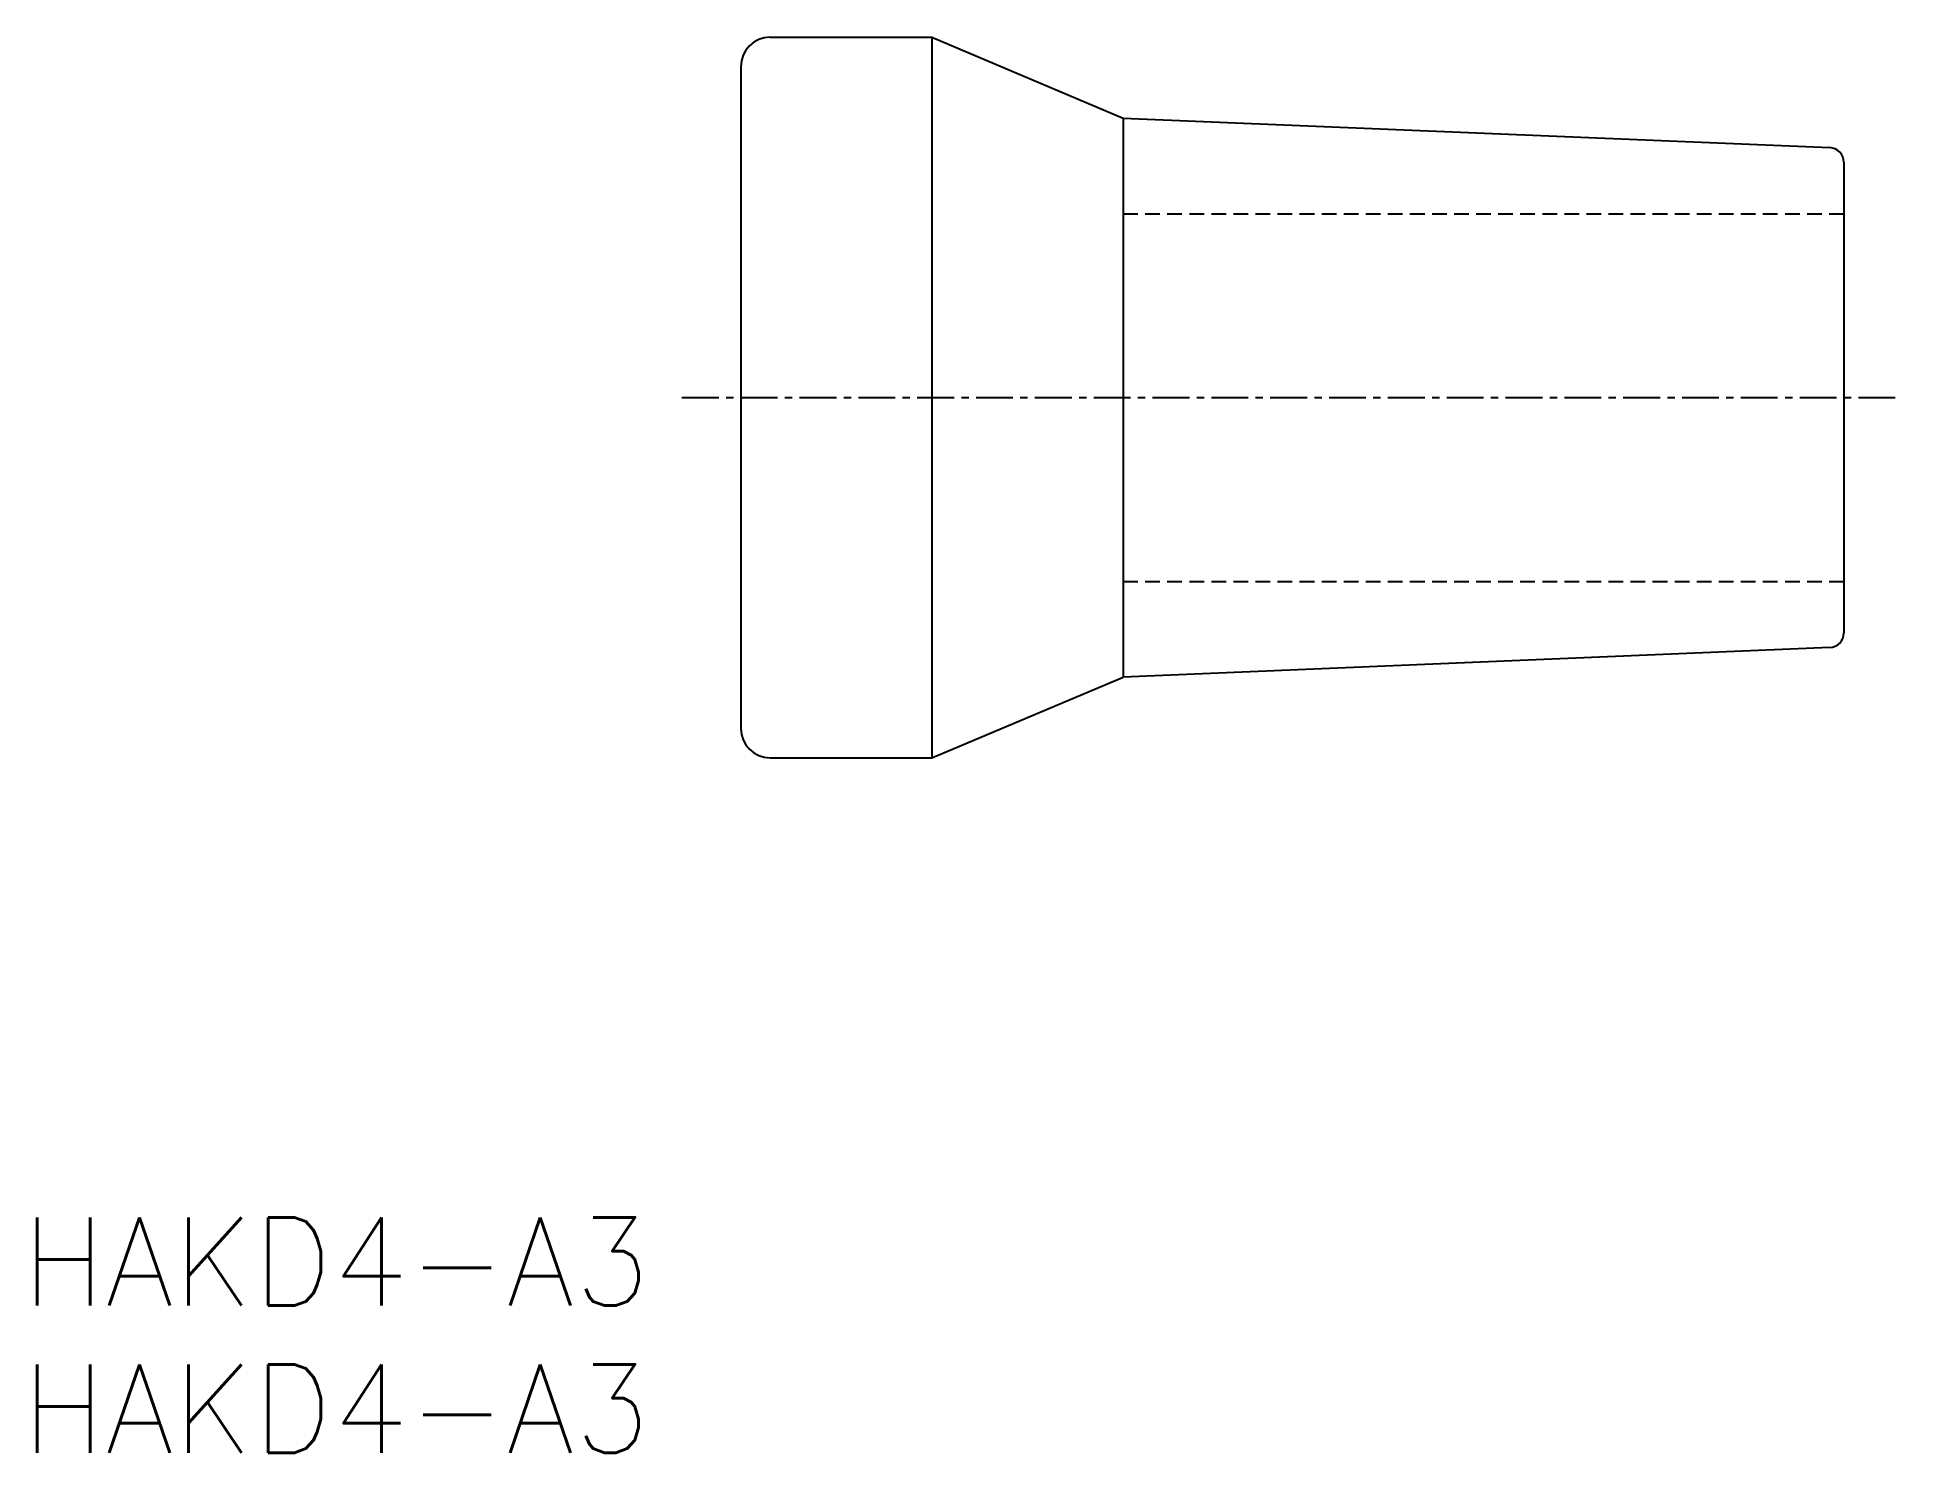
# Model space of a CAD drawing. Extents: x 0.5 to 63.9, y 0 to 48.1.
import ezdxf
from ezdxf.enums import TextEntityAlignment as Align

# ---------------------------------------------------------------- set-up
doc = ezdxf.new("R2010")
doc.units = 0
doc.linetypes.add('CENTER', pattern=[2, 1.25, -0.25, 0.25, -0.25])
doc.linetypes.add('DASHED', pattern=[0.75, 0.5, -0.25])
doc.layers.get('0').update_dxf_attribs({"linetype": 'CONTINUOUS'})
doc.layers.add('CENTER', color=1, linetype='CENTER')
doc.styles.get("Standard").update_dxf_attribs({"font": 'txt.shx', "bigfont": '@extfont2.shx'})

msp = doc.modelspace()

# ---------------------------------------------------------------- linework, layer by layer
at = {"color": 7, "linetype": 'CONTINUOUS'}
for p, q in [((25.428, 48.123), (30.928, 48.123)), ((30.928, 48.123), (37.428, 45.373)), ((30.928, 48.123), (30.928, 23.623)), ((24.428, 47.123), (24.428, 24.623)), ((37.428, 45.373), (61.449, 44.372)), ((37.428, 45.373), (37.428, 26.373)), ((61.928, 43.872), (61.928, 27.873)), ((61.449, 27.374), (37.428, 26.373)), ((30.928, 23.623), (37.428, 26.373)), ((25.428, 23.623), (30.928, 23.623))]:
    msp.add_line(p, q, dxfattribs=at)
at = {"color": 3, "linetype": 'DASHED'}
for p, q in [((37.428, 42.123), (61.928, 42.123)), ((37.428, 29.623), (61.928, 29.623))]:
    msp.add_line(p, q, dxfattribs=at)
at = {"color": 7, "linetype": 'CONTINUOUS'}
for centre, radius, start, end in [((25.428, 47.123), 1, 90, 180), ((61.428, 43.872), 0.5, 0, 87.61406), ((61.428, 27.873), 0.5, 272.38594, 0), ((25.428, 24.623), 1, 180, 270)]:
    msp.add_arc(centre, radius, start, end, dxfattribs=at)
at = {"layer": 'CENTER', "color": 1, "linetype": 'CENTER'}
msp.add_line((22.428, 35.873), (63.928, 35.873), dxfattribs=at)

# ---------------------------------------------------------------- texts
at = {"color": 7, "linetype": 'CONTINUOUS'}
for p in [(0, 6.5), (0, 1.5)]:
    msp.add_text('HAKD4-A3', height=3, dxfattribs=at).set_placement(p, align=Align.MIDDLE_LEFT)

doc.saveas('drawing.dxf')
